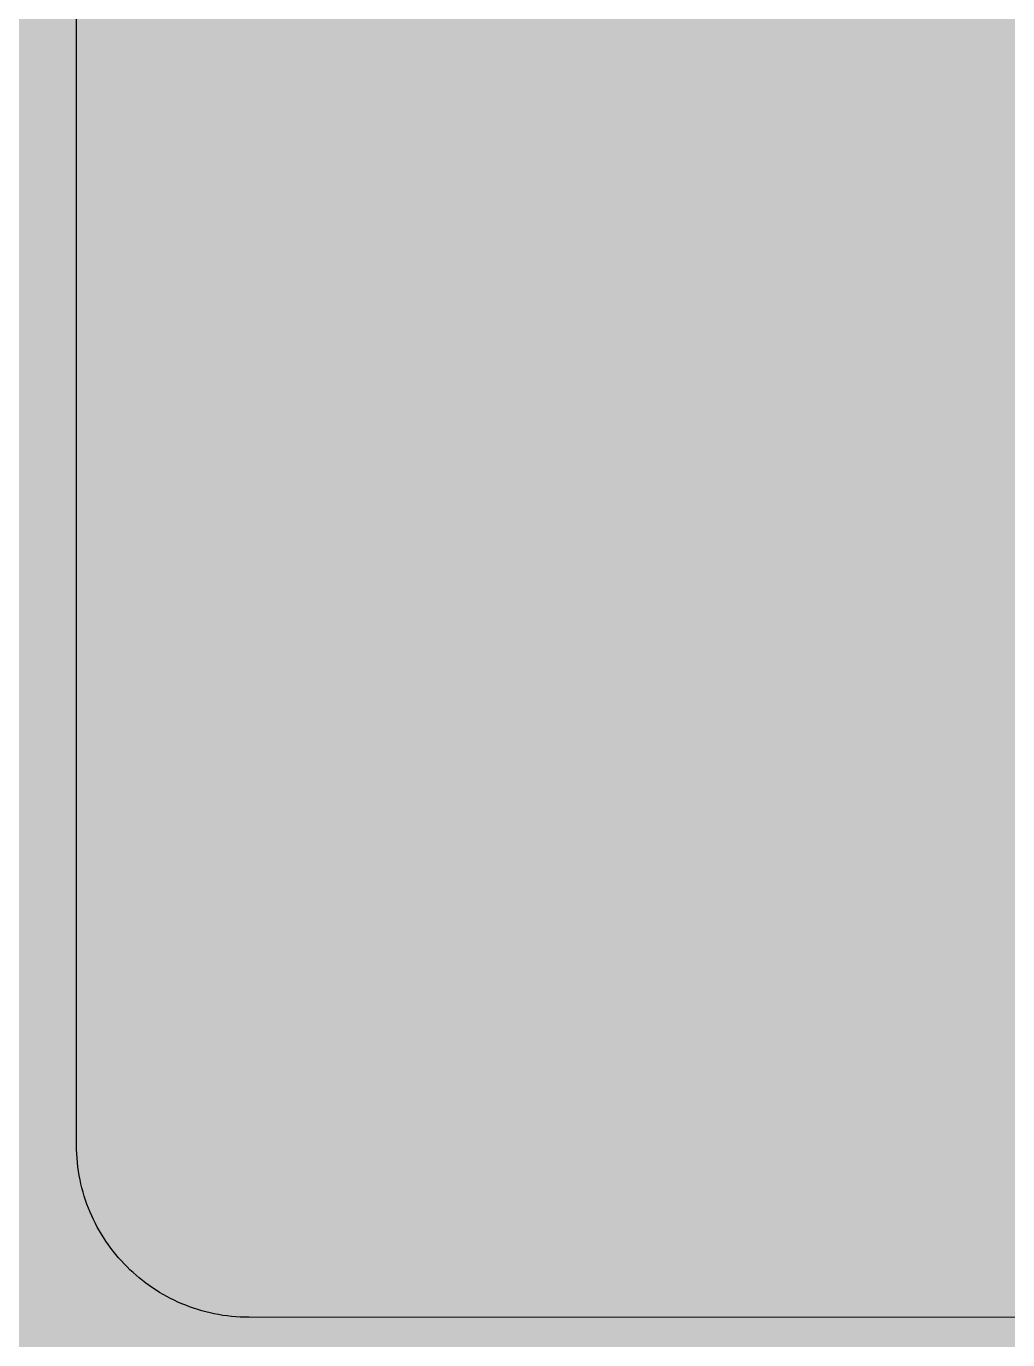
# Model space of a CAD drawing. Header units: millimetres. Extents: x 0 to 183, y 0 to 141.
# Drawn here: x 35.36 to 55.44, y 86.38 to 113.25 of the extents above; entities that cross this region are included whole.
import ezdxf

# ---------------------------------------------------------------- set-up
doc = ezdxf.new("R2010")
doc.units = ezdxf.units.MM

msp = doc.modelspace()

# ---------------------------------------------------------------- hatches: boundary and pattern name
for color, points in [(254, [(14.1633, 0.0536), (13.9878, 0.0533), (13.8125, 0.0559), (13.6373, 0.061), (13.462, 0.0686), (13.2893, 0.0787), (13.114, 0.0914), (12.9413, 0.1041), (12.7686, 0.1219), (12.5959, 0.1397), (12.4231, 0.16), (12.2504, 0.1829), (12.0777, 0.2057), (11.9075, 0.2337), (11.7373, 0.2616), (11.5672, 0.2921), (11.397, 0.3251), (11.2268, 0.3607), (11.0592, 0.3988), (10.8915, 0.4369), (10.7239, 0.4775), (10.5562, 0.5207), (10.3886, 0.5664), (10.2235, 0.6121), (10.0584, 0.6629), (9.8933, 0.7137), (9.7307, 0.7671), (9.5682, 0.8204), (9.4056, 0.8788), (9.2431, 0.9373), (9.083, 0.9982), (8.923, 1.0617), (8.763, 1.1252), (8.6055, 1.1938), (8.4455, 1.2624), (8.2906, 1.331), (8.1331, 1.4046), (7.9781, 1.4783), (7.8232, 1.5545), (7.6708, 1.6332), (7.5184, 1.7145), (7.366, 1.7958), (7.2161, 1.8796), (7.0663, 1.966), (6.919, 2.0523), (6.7716, 2.1438), (6.6243, 2.2352), (6.4795, 2.3266), (6.3348, 2.4232), (6.19, 2.5197), (6.0477, 2.6187), (5.908, 2.7178), (5.7683, 2.8194), (5.6286, 2.9235), (5.4915, 3.0302), (5.3543, 3.1369), (5.2197, 3.2461), (5.0851, 3.3579), (4.953, 3.4722), (4.8209, 3.5865), (4.6914, 3.7033), (4.5644, 3.8202), (4.4348, 3.9395), (4.3104, 4.0615), (4.1859, 4.1859), (4.0615, 4.3104), (3.9395, 4.4348), (3.8202, 4.5618), (3.7033, 4.6914), (3.5865, 4.8209), (3.4722, 4.953), (3.3579, 5.0851), (3.2487, 5.2197), (3.1369, 5.3543), (3.0302, 5.4915), (2.9235, 5.6286), (2.8194, 5.7683), (2.7178, 5.908), (2.6187, 6.0477), (2.5197, 6.19), (2.4232, 6.3348), (2.3266, 6.477), (2.2352, 6.6243), (2.1438, 6.7691), (2.0523, 6.919), (1.966, 7.0663), (1.8796, 7.2161), (1.7958, 7.366), (1.7145, 7.5184), (1.6332, 7.6708), (1.5545, 7.8232), (1.4783, 7.9781), (1.4046, 8.1331), (1.331, 8.2906), (1.2598, 8.4455), (1.1913, 8.603), (1.1252, 8.763), (1.0592, 8.923), (0.9982, 9.083), (0.9373, 9.2431), (0.8763, 9.4056), (0.8204, 9.5682), (0.7645, 9.7307), (0.7112, 9.8933), (0.6604, 10.0584), (0.6121, 10.2235), (0.5639, 10.3911), (0.5207, 10.5562), (0.4775, 10.7239), (0.4343, 10.8915), (0.3962, 11.0592), (0.3607, 11.2268), (0.3251, 11.397), (0.2921, 11.5672), (0.2616, 11.7373), (0.2311, 11.9075), (0.2057, 12.0802), (0.1803, 12.2504), (0.1575, 12.4231), (0.1372, 12.5959), (0.1194, 12.7686), (0.1041, 12.9413), (0.0889, 13.1166), (0.0787, 13.2893), (0.0686, 13.4645), (0.061, 13.6373), (0.0559, 13.8125), (0.0508, 13.9878), (0.0508, 14.163), (0.0522, 127.0536), (0.0508, 127.2286), (0.0559, 127.4039), (0.061, 127.5766), (0.0686, 127.7518), (0.0787, 127.9271), (0.0889, 128.0998), (0.1041, 128.2725), (0.1194, 128.4478), (0.1372, 128.6205), (0.1575, 128.7907), (0.1803, 128.9634), (0.2057, 129.1361), (0.2311, 129.3063), (0.2616, 129.4765), (0.2921, 129.6467), (0.3251, 129.8169), (0.3607, 129.987), (0.3962, 130.1547), (0.4343, 130.3249), (0.4775, 130.49), (0.5207, 130.6576), (0.5639, 130.8252), (0.6121, 130.9903), (0.6604, 131.1554), (0.7112, 131.3205), (0.7645, 131.4831), (0.8204, 131.6482), (0.8763, 131.8082), (0.9373, 131.9708), (0.9982, 132.1308), (1.0592, 132.2934), (1.1252, 132.4508), (1.1913, 132.6109), (1.2598, 132.7683), (1.331, 132.9258), (1.4046, 133.0808), (1.4783, 133.2357), (1.5545, 133.3906), (1.6332, 133.543), (1.7145, 133.6954), (1.7958, 133.8478), (1.8796, 133.9977), (1.966, 134.1476), (2.0523, 134.2974), (2.1438, 134.4447), (2.2352, 134.5895), (2.3266, 134.7368), (2.4232, 134.8791), (2.5197, 135.0239), (2.6187, 135.1661), (2.7178, 135.3058), (2.8194, 135.4455), (2.9235, 135.5852), (3.0302, 135.7224), (3.1369, 135.8595), (3.2487, 135.9941), (3.3579, 136.1288), (3.4722, 136.2608), (3.5865, 136.3929), (3.7033, 136.5225), (3.8202, 136.652), (3.9395, 136.779), (4.0615, 136.9035), (4.1859, 137.0305), (4.3104, 137.1524), (4.4348, 137.2743), (4.5644, 137.3937), (4.6914, 137.5131), (4.8209, 137.6274), (4.953, 137.7442), (5.0851, 137.856), (5.2197, 137.9677), (5.3543, 138.0769), (5.4915, 138.1836), (5.6286, 138.2903), (5.7683, 138.3944), (5.908, 138.496), (6.0477, 138.5976), (6.19, 138.6942), (6.3348, 138.7932), (6.4795, 138.8872), (6.6243, 138.9812), (6.7716, 139.0726), (6.919, 139.1615), (7.0663, 139.2479), (7.2161, 139.3342), (7.366, 139.4181), (7.5184, 139.5019), (7.6708, 139.5806), (7.8232, 139.6594), (7.9781, 139.7356), (8.1331, 139.8092), (8.2906, 139.8829), (8.4455, 139.954), (8.6055, 140.0226), (8.763, 140.0886), (8.923, 140.1547), (9.083, 140.2182), (9.2431, 140.2791), (9.4056, 140.3375), (9.5682, 140.3934), (9.7307, 140.4493), (9.8933, 140.5026), (10.0584, 140.5534), (10.2235, 140.6017), (10.3886, 140.65), (10.5562, 140.6957), (10.7239, 140.7389), (10.8915, 140.7795), (11.0592, 140.8176), (11.2268, 140.8557), (11.397, 140.8887), (11.5672, 140.9217), (11.7373, 140.9522), (11.9075, 140.9827), (12.0777, 141.0081), (12.2504, 141.0335), (12.4231, 141.0564), (12.5959, 141.0767), (12.7686, 141.0945), (12.9413, 141.1097), (13.114, 141.1249), (13.2893, 141.1376), (13.462, 141.1453), (13.6373, 141.1529), (13.8125, 141.158), (13.9878, 141.163), (14.163, 141.163), (169.3855, 141.1647), (169.5602, 141.163), (169.7355, 141.158), (169.9108, 141.1529), (170.0835, 141.1453), (170.2587, 141.1376), (170.4315, 141.1249), (170.6067, 141.1097), (170.7794, 141.0945), (170.9522, 141.0767), (171.1249, 141.0564), (171.2976, 141.0335), (171.4678, 141.0081), (171.6405, 140.9827), (171.8107, 140.9522), (171.9809, 140.9217), (172.151, 140.8887), (172.3187, 140.8557), (172.4889, 140.8176), (172.6565, 140.7795), (172.8241, 140.7389), (172.9918, 140.6957), (173.1569, 140.65), (173.3245, 140.6017), (173.4896, 140.5534), (173.6522, 140.5026), (173.8173, 140.4493), (173.9798, 140.3934), (174.1424, 140.3375), (174.305, 140.2791), (174.465, 140.2182), (174.625, 140.1547), (174.785, 140.0886), (174.9425, 140.0226), (175.1025, 139.954), (175.2575, 139.8829), (175.4149, 139.8092), (175.5699, 139.7356), (175.7248, 139.6594), (175.8772, 139.5806), (176.0296, 139.5019), (176.182, 139.4181), (176.3319, 139.3342), (176.4817, 139.2479), (176.6291, 139.1615), (176.7764, 139.0726), (176.9237, 138.9812), (177.0685, 138.8872), (177.2133, 138.7932), (177.358, 138.6942), (177.5003, 138.5976), (177.64, 138.496), (177.7797, 138.3944), (177.9194, 138.2903), (178.0565, 138.1836), (178.1937, 138.0769), (178.3283, 137.9677), (178.4629, 137.856), (178.595, 137.7442), (178.7271, 137.6274), (178.8566, 137.5131), (178.9836, 137.3937), (179.1132, 137.2743), (179.2376, 137.1524), (179.3621, 137.0305), (179.4866, 136.9035), (179.6085, 136.779), (179.7279, 136.652), (179.8447, 136.5225), (179.9615, 136.3929), (180.0758, 136.2608), (180.1901, 136.1288), (180.2994, 135.9941), (180.4111, 135.8595), (180.5178, 135.7224), (180.6245, 135.5852), (180.7261, 135.4455), (180.8302, 135.3058), (180.9293, 135.1661), (181.0283, 135.0239), (181.1249, 134.8791), (181.2214, 134.7368), (181.3128, 134.5895), (181.4043, 134.4447), (181.4957, 134.2974), (181.5821, 134.1476), (181.6684, 133.9977), (181.7522, 133.8478), (181.8335, 133.6954), (181.9148, 133.543), (181.991, 133.3906), (182.0697, 133.2357), (182.1434, 133.0808), (182.2145, 132.9258), (182.2856, 132.7683), (182.3542, 132.6109), (182.4228, 132.4508), (182.4863, 132.2934), (182.5498, 132.1308), (182.6108, 131.9708), (182.6692, 131.8082), (182.7276, 131.6482), (182.7809, 131.4831), (182.8343, 131.3205), (182.8851, 131.1554), (182.9359, 130.9903), (182.9816, 130.8252), (183.0273, 130.6576), (183.0705, 130.49), (183.1111, 130.3249), (183.1492, 130.1547), (183.1873, 129.987), (183.2229, 129.8169), (183.2559, 129.6467), (183.2864, 129.4765), (183.3143, 129.3063), (183.3397, 129.1361), (183.3651, 128.9634), (183.388, 128.7907), (183.4083, 128.6205), (183.4261, 128.4478), (183.4413, 128.2725), (183.4566, 128.0998), (183.4693, 127.9271), (183.4769, 127.7518), (183.4845, 127.5766), (183.4921, 127.4039), (183.4947, 127.2286), (183.4947, 127.0533), (183.4967, 14.1647), (183.4947, 13.9878), (183.4921, 13.8125), (183.4845, 13.6373), (183.4769, 13.4645), (183.4693, 13.2893), (183.4566, 13.1166), (183.4413, 12.9413), (183.4261, 12.7686), (183.4083, 12.5959), (183.388, 12.4231), (183.3651, 12.2504), (183.3397, 12.0802), (183.3143, 11.9075), (183.2864, 11.7373), (183.2559, 11.5672), (183.2229, 11.397), (183.1873, 11.2268), (183.1492, 11.0592), (183.1111, 10.8915), (183.0705, 10.7239), (183.0273, 10.5562), (182.9816, 10.3911), (182.9359, 10.2235), (182.8851, 10.0584), (182.8343, 9.8933), (182.7809, 9.7307), (182.7276, 9.5682), (182.6692, 9.4056), (182.6108, 9.2431), (182.5498, 9.083), (182.4863, 8.923), (182.4228, 8.763), (182.3542, 8.603), (182.2856, 8.4455), (182.2145, 8.2906), (182.1434, 8.1331), (182.0697, 7.9781), (181.991, 7.8232), (181.9148, 7.6708), (181.8335, 7.5184), (181.7522, 7.366), (181.6684, 7.2161), (181.5821, 7.0663), (181.4957, 6.919), (181.4043, 6.7691), (181.3128, 6.6243), (181.2214, 6.477), (181.1249, 6.3348), (181.0283, 6.19), (180.9293, 6.0477), (180.8302, 5.908), (180.7261, 5.7683), (180.6245, 5.6286), (180.5178, 5.4915), (180.4111, 5.3543), (180.2994, 5.2197), (180.1901, 5.0851), (180.0758, 4.953), (179.9615, 4.8209), (179.8447, 4.6914), (179.7279, 4.5618), (179.6085, 4.4348), (179.4866, 4.3104), (179.3621, 4.1859), (179.2376, 4.0615), (179.1132, 3.9395), (178.9836, 3.8202), (178.8566, 3.7033), (178.7271, 3.5865), (178.595, 3.4722), (178.4629, 3.3579), (178.3283, 3.2461), (178.1937, 3.1369), (178.0565, 3.0302), (177.9194, 2.9235), (177.7797, 2.8194), (177.64, 2.7178), (177.5003, 2.6187), (177.358, 2.5197), (177.2133, 2.4232), (177.0685, 2.3266), (176.9237, 2.2352), (176.7764, 2.1438), (176.6291, 2.0523), (176.4817, 1.966), (176.3319, 1.8796), (176.182, 1.7958), (176.0296, 1.7145), (175.8772, 1.6332), (175.7248, 1.5545), (175.5699, 1.4783), (175.4149, 1.4046), (175.2575, 1.331), (175.1025, 1.2624), (174.9425, 1.1938), (174.785, 1.1252), (174.625, 1.0617), (174.465, 0.9982), (174.305, 0.9373), (174.1424, 0.8788), (173.9798, 0.8204), (173.8173, 0.7671), (173.6522, 0.7137), (173.4896, 0.6629), (173.3245, 0.6121), (173.1569, 0.5664), (172.9918, 0.5207), (172.8241, 0.4775), (172.6565, 0.4369), (172.4889, 0.3988), (172.3187, 0.3607), (172.151, 0.3251), (171.9809, 0.2921), (171.8107, 0.2616), (171.6405, 0.2337), (171.4678, 0.2057), (171.2976, 0.1829), (171.1249, 0.16), (170.9522, 0.1397), (170.7794, 0.1219), (170.6067, 0.1041), (170.4315, 0.0914), (170.2587, 0.0787), (170.0835, 0.0686), (169.9108, 0.061), (169.7355, 0.0559), (169.5602, 0.0533), (169.385, 0.0533)]), (22, [(39.9161, 86.837), (39.8247, 86.8375), (39.7332, 86.8401), (39.6443, 86.8451), (39.5554, 86.8528), (39.4665, 86.8629), (39.3776, 86.8756), (39.2913, 86.8909), (39.2049, 86.9061), (39.1185, 86.9264), (39.0347, 86.9467), (38.9484, 86.9696), (38.8671, 86.995), (38.7833, 87.0204), (38.702, 87.0509), (38.6207, 87.0814), (38.542, 87.1118), (38.4632, 87.1474), (38.387, 87.183), (38.3083, 87.2211), (38.2346, 87.2617), (38.1584, 87.3023), (38.0873, 87.3455), (38.0136, 87.3912), (37.9425, 87.437), (37.8739, 87.4852), (37.8054, 87.536), (37.7368, 87.5868), (37.6707, 87.6402), (37.6072, 87.696), (37.5437, 87.7519), (37.4802, 87.8103), (37.4218, 87.8688), (37.3609, 87.9297), (37.305, 87.9907), (37.2466, 88.0542), (37.1932, 88.1202), (37.1399, 88.1863), (37.0891, 88.2523), (37.0383, 88.3209), (36.99, 88.392), (36.9443, 88.4606), (36.8986, 88.5342), (36.8554, 88.6079), (36.8122, 88.6816), (36.7741, 88.7578), (36.736, 88.834), (36.6979, 88.9127), (36.6649, 88.9889), (36.6319, 89.0702), (36.6014, 89.1515), (36.5735, 89.2327), (36.5455, 89.314), (36.5201, 89.3978), (36.4973, 89.4817), (36.4769, 89.5655), (36.4592, 89.6518), (36.4414, 89.7382), (36.4287, 89.8271), (36.416, 89.9135), (36.4058, 90.0024), (36.3982, 90.0913), (36.3906, 90.1827), (36.388, 90.2716), (36.388, 90.363), (36.3883, 114.3536), (36.388, 114.4422), (36.3906, 114.5337), (36.3982, 114.6226), (36.4058, 114.714), (36.416, 114.8004), (36.4287, 114.8893), (36.4414, 114.9756), (36.4592, 115.062), (36.4769, 115.1484), (36.4973, 115.2347), (36.5201, 115.3185), (36.5455, 115.3998), (36.5735, 115.4836), (36.6014, 115.5649), (36.6319, 115.6462), (36.6649, 115.7249), (36.6979, 115.8037), (36.736, 115.8824), (36.7741, 115.9586), (36.8122, 116.0323), (36.8554, 116.1085), (36.8986, 116.1821), (36.9443, 116.2533), (36.99, 116.3244), (37.0383, 116.393), (37.0891, 116.4615), (37.1399, 116.5301), (37.1932, 116.5962), (37.2466, 116.6597), (37.305, 116.7232), (37.3609, 116.7867), (37.4218, 116.8476), (37.4802, 116.906), (37.5437, 116.9645), (37.6072, 117.0203), (37.6707, 117.0737), (37.7368, 117.127), (37.8054, 117.1778), (37.8739, 117.2286), (37.9425, 117.2769), (38.0136, 117.3251), (38.0873, 117.3683), (38.1584, 117.4115), (38.2346, 117.4547), (38.3083, 117.4928), (38.387, 117.5309), (38.4632, 117.569), (38.542, 117.602), (38.6207, 117.635), (38.702, 117.6655), (38.7833, 117.6934), (38.8671, 117.7214), (38.9484, 117.7468), (39.0347, 117.7696), (39.1185, 117.79), (39.2049, 117.8077), (39.2913, 117.8255), (39.3776, 117.8382), (39.4665, 117.8509), (39.5554, 117.8611), (39.6443, 117.8687), (39.7332, 117.8763), (39.8247, 117.8789), (39.9161, 117.8789), (85.0717, 117.8814), (85.1611, 117.8789), (85.2526, 117.8763), (85.3415, 117.8687), (85.4304, 117.8611), (85.5193, 117.8509), (85.6082, 117.8382), (85.6945, 117.8255), (85.7809, 117.8077), (85.8672, 117.79), (85.9511, 117.7696), (86.0374, 117.7468), (86.1187, 117.7214), (86.2025, 117.6934), (86.2838, 117.6655), (86.3651, 117.635), (86.4438, 117.602), (86.5226, 117.569), (86.5988, 117.5309), (86.6775, 117.4928), (86.7512, 117.4547), (86.8274, 117.4115), (86.901, 117.3683), (86.9721, 117.3251), (87.0433, 117.2769), (87.1118, 117.2286), (87.1804, 117.1778), (87.249, 117.127), (87.315, 117.0737), (87.3785, 117.0203), (87.442, 116.9645), (87.5055, 116.906), (87.564, 116.8476), (87.6249, 116.7867), (87.6808, 116.7232), (87.7392, 116.6597), (87.7926, 116.5962), (87.8459, 116.5301), (87.8967, 116.4615), (87.9475, 116.393), (87.9958, 116.3244), (88.0415, 116.2533), (88.0872, 116.1821), (88.1304, 116.1085), (88.1736, 116.0323), (88.2117, 115.9586), (88.2498, 115.8824), (88.2879, 115.8037), (88.3209, 115.7249), (88.3539, 115.6462), (88.3844, 115.5649), (88.4123, 115.4836), (88.4403, 115.3998), (88.4631, 115.3185), (88.486, 115.2347), (88.5088, 115.1484), (88.5266, 115.062), (88.5419, 114.9756), (88.5571, 114.8893), (88.5698, 114.8004), (88.58, 114.714), (88.5876, 114.6226), (88.5927, 114.5337), (88.5977, 114.4422), (88.5977, 114.3533), (88.5994, 90.3647), (88.5977, 90.2716), (88.5927, 90.1827), (88.5876, 90.0913), (88.58, 90.0024), (88.5698, 89.9135), (88.5571, 89.8271), (88.5419, 89.7382), (88.5266, 89.6518), (88.5088, 89.5655), (88.486, 89.4817), (88.4631, 89.3978), (88.4403, 89.314), (88.4123, 89.2327), (88.3844, 89.1515), (88.3539, 89.0702), (88.3209, 88.9889), (88.2879, 88.9127), (88.2498, 88.834), (88.2117, 88.7578), (88.1736, 88.6816), (88.1304, 88.6079), (88.0872, 88.5342), (88.0415, 88.4606), (87.9958, 88.392), (87.9475, 88.3209), (87.8967, 88.2523), (87.8459, 88.1863), (87.7926, 88.1202), (87.7392, 88.0542), (87.6808, 87.9907), (87.6249, 87.9297), (87.564, 87.8688), (87.5055, 87.8103), (87.442, 87.7519), (87.3785, 87.696), (87.315, 87.6402), (87.249, 87.5868), (87.1804, 87.536), (87.1118, 87.4852), (87.0433, 87.437), (86.9721, 87.3912), (86.901, 87.3455), (86.8274, 87.3023), (86.7512, 87.2617), (86.6775, 87.2211), (86.5988, 87.183), (86.5226, 87.1474), (86.4438, 87.1118), (86.3651, 87.0814), (86.2838, 87.0509), (86.2025, 87.0204), (86.1187, 86.995), (86.0374, 86.9696), (85.9511, 86.9467), (85.8672, 86.9264), (85.7809, 86.9061), (85.6945, 86.8909), (85.6082, 86.8756), (85.5193, 86.8629), (85.4304, 86.8528), (85.3415, 86.8451), (85.2526, 86.8401), (85.1611, 86.8375), (85.0697, 86.835)])]:
    msp.add_hatch(color=color).paths.add_polyline_path(points)
h = msp.add_hatch(color=254)
edge = h.paths.add_edge_path()
edge.add_line((53.9708, 106.5068), (53.9674, 106.6978))
edge.add_line((53.9674, 106.6978), (53.9623, 106.8857))
edge.add_line((53.9623, 106.8857), (53.9547, 107.0686))
edge.add_line((53.9547, 107.0686), (53.9445, 107.249))
edge.add_line((53.9445, 107.249), (53.9293, 107.4268))
edge.add_line((53.9293, 107.4268), (53.9115, 107.5995))
edge.add_line((53.9115, 107.5995), (53.8912, 107.7697))
edge.add_line((53.8912, 107.7697), (53.8683, 107.9348))
edge.add_line((53.8683, 107.9348), (53.8404, 108.0973))
edge.add_line((53.8404, 108.0973), (53.8099, 108.2573))
edge.add_line((53.8099, 108.2573), (53.7743, 108.4123))
edge.add_line((53.7743, 108.4123), (53.7388, 108.5647))
edge.add_line((53.7388, 108.5647), (53.6981, 108.712))
edge.add_line((53.6981, 108.712), (53.655, 108.8593))
edge.add_line((53.655, 108.8593), (53.6067, 109.0016))
edge.add_line((53.6067, 109.0016), (53.5584, 109.1387))
edge.add_line((53.5584, 109.1387), (53.5051, 109.2733))
edge.add_line((53.5051, 109.2733), (53.4467, 109.4054))
edge.add_line((53.4467, 109.4054), (53.3883, 109.535))
edge.add_line((53.3883, 109.535), (53.3248, 109.6594))
edge.add_line((53.3248, 109.6594), (53.2587, 109.7813))
edge.add_line((53.2587, 109.7813), (53.1876, 109.9007))
edge.add_line((53.1876, 109.9007), (53.1139, 110.0176))
edge.add_line((53.1139, 110.0176), (53.0377, 110.1293))
edge.add_line((53.0377, 110.1293), (52.959, 110.2385))
edge.add_line((52.959, 110.2385), (52.8752, 110.3452))
edge.add_line((52.8752, 110.3452), (52.7888, 110.4468))
edge.add_line((52.7888, 110.4468), (52.6974, 110.5484))
edge.add_line((52.6974, 110.5484), (52.6059, 110.6449))
edge.add_line((52.6059, 110.6449), (52.5069, 110.7389))
edge.add_line((52.5069, 110.7389), (52.4078, 110.8278))
edge.add_line((52.4078, 110.8278), (52.3037, 110.9167))
edge.add_line((52.3037, 110.9167), (52.197, 111.0005))
edge.add_line((52.197, 111.0005), (52.0878, 111.0818))
edge.add_line((52.0878, 111.0818), (51.9735, 111.1606))
edge.add_line((51.9735, 111.1606), (51.8566, 111.2368))
edge.add_line((51.8566, 111.2368), (51.7373, 111.3079))
edge.add_line((51.7373, 111.3079), (51.6128, 111.379))
edge.add_line((51.6128, 111.379), (51.4858, 111.445))
edge.add_line((51.4858, 111.445), (51.3537, 111.5085))
edge.add_line((51.3537, 111.5085), (51.2191, 111.5695))
edge.add_line((51.2191, 111.5695), (51.0819, 111.6279))
edge.add_line((51.0819, 111.6279), (50.9422, 111.6838))
edge.add_line((50.9422, 111.6838), (50.7975, 111.7371))
edge.add_line((50.7975, 111.7371), (50.6476, 111.7854))
edge.add_line((50.6476, 111.7854), (50.4977, 111.8337))
edge.add_line((50.4977, 111.8337), (50.3428, 111.8768))
edge.add_line((50.3428, 111.8768), (50.1828, 111.92))
edge.add_line((50.1828, 111.92), (50.0228, 111.9581))
edge.add_line((50.0228, 111.9581), (49.8551, 111.9962))
edge.add_line((49.8551, 111.9962), (49.6875, 112.0292))
edge.add_line((49.6875, 112.0292), (49.5148, 112.0597))
edge.add_line((49.5148, 112.0597), (49.3395, 112.0877))
edge.add_line((49.3395, 112.0877), (49.1592, 112.1156))
edge.add_line((49.1592, 112.1156), (48.9763, 112.1385))
edge.add_line((48.9763, 112.1385), (48.7909, 112.1588))
edge.add_line((48.7909, 112.1588), (48.6004, 112.1766))
edge.add_line((48.6004, 112.1766), (48.4048, 112.1918))
edge.add_line((48.4048, 112.1918), (48.2092, 112.207))
edge.add_line((48.2092, 112.207), (48.0085, 112.2172))
edge.add_line((48.0085, 112.2172), (47.8028, 112.2248))
edge.add_line((47.8028, 112.2248), (47.5945, 112.2299))
edge.add_line((47.5945, 112.2299), (47.3837, 112.235))
edge.add_line((47.3837, 112.235), (47.1678, 112.235))
edge.add_line((47.1678, 112.235), (42.0617, 112.237))
edge.add_line((42.0617, 112.237), (42.0617, 92.4814))
edge.add_line((42.0617, 92.4814), (45.11, 92.4814))
edge.add_line((45.11, 92.4814), (45.11, 100.4683))
edge.add_line((45.11, 100.4683), (47.3675, 100.4683))
edge.add_line((47.3675, 100.4683), (51.7137, 92.4814))
edge.add_line((51.7137, 92.4814), (55.0997, 92.4814))
edge.add_line((55.0997, 92.4814), (50.443, 100.8913))
edge.add_line((50.443, 100.8913), (50.5333, 100.9244))
edge.add_line((50.5333, 100.9244), (50.6222, 100.9625))
edge.add_line((50.6222, 100.9625), (50.7136, 101.0006))
edge.add_line((50.7136, 101.0006), (50.8025, 101.0387))
edge.add_line((50.8025, 101.0387), (50.8914, 101.0793))
edge.add_line((50.8914, 101.0793), (50.9778, 101.1225))
edge.add_line((50.9778, 101.1225), (51.0667, 101.1657))
edge.add_line((51.0667, 101.1657), (51.1531, 101.2114))
edge.add_line((51.1531, 101.2114), (51.2369, 101.2596))
edge.add_line((51.2369, 101.2596), (51.3232, 101.3079))
edge.add_line((51.3232, 101.3079), (51.4071, 101.3587))
edge.add_line((51.4071, 101.3587), (51.4909, 101.4095))
edge.add_line((51.4909, 101.4095), (51.5722, 101.4628))
edge.add_line((51.5722, 101.4628), (51.6534, 101.5187))
edge.add_line((51.6534, 101.5187), (51.7347, 101.5746))
edge.add_line((51.7347, 101.5746), (51.8135, 101.633))
edge.add_line((51.8135, 101.633), (51.8922, 101.6914))
edge.add_line((51.8922, 101.6914), (51.9709, 101.7524))
edge.add_line((51.9709, 101.7524), (52.0471, 101.8159))
edge.add_line((52.0471, 101.8159), (52.1233, 101.8819))
edge.add_line((52.1233, 101.8819), (52.197, 101.948))
edge.add_line((52.197, 101.948), (52.2707, 102.014))
edge.add_line((52.2707, 102.014), (52.3418, 102.0851))
edge.add_line((52.3418, 102.0851), (52.4129, 102.1563))
edge.add_line((52.4129, 102.1563), (52.484, 102.2274))
edge.add_line((52.484, 102.2274), (52.5526, 102.3036))
edge.add_line((52.5526, 102.3036), (52.6186, 102.3798))
edge.add_line((52.6186, 102.3798), (52.6847, 102.4585))
edge.add_line((52.6847, 102.4585), (52.7507, 102.5373))
edge.add_line((52.7507, 102.5373), (52.8142, 102.6185))
edge.add_line((52.8142, 102.6185), (52.8752, 102.7024))
edge.add_line((52.8752, 102.7024), (52.9361, 102.7862))
edge.add_line((52.9361, 102.7862), (52.9946, 102.8751))
edge.add_line((52.9946, 102.8751), (53.053, 102.964))
edge.add_line((53.053, 102.964), (53.1089, 103.0529))
edge.add_line((53.1089, 103.0529), (53.1647, 103.1443))
edge.add_line((53.1647, 103.1443), (53.2155, 103.2408))
edge.add_line((53.2155, 103.2408), (53.2689, 103.3348))
edge.add_line((53.2689, 103.3348), (53.3171, 103.4339))
edge.add_line((53.3171, 103.4339), (53.3679, 103.5329))
edge.add_line((53.3679, 103.5329), (53.4137, 103.6345))
edge.add_line((53.4137, 103.6345), (53.4594, 103.7387))
edge.add_line((53.4594, 103.7387), (53.5026, 103.8428))
edge.add_line((53.5026, 103.8428), (53.5432, 103.9495))
edge.add_line((53.5432, 103.9495), (53.5838, 104.0587))
edge.add_line((53.5838, 104.0587), (53.6219, 104.1705))
edge.add_line((53.6219, 104.1705), (53.6575, 104.2822))
edge.add_line((53.6575, 104.2822), (53.6931, 104.3965))
edge.add_line((53.6931, 104.3965), (53.7235, 104.5134))
edge.add_line((53.7235, 104.5134), (53.7566, 104.6328))
edge.add_line((53.7566, 104.6328), (53.7845, 104.7547))
edge.add_line((53.7845, 104.7547), (53.8099, 104.8766))
edge.add_line((53.8099, 104.8766), (53.8353, 105.0011))
edge.add_line((53.8353, 105.0011), (53.8582, 105.1281))
edge.add_line((53.8582, 105.1281), (53.8785, 105.2551))
edge.add_line((53.8785, 105.2551), (53.8988, 105.3871))
edge.add_line((53.8988, 105.3871), (53.914, 105.5192))
edge.add_line((53.914, 105.5192), (53.9293, 105.6538))
edge.add_line((53.9293, 105.6538), (53.942, 105.791))
edge.add_line((53.942, 105.791), (53.9521, 105.9307))
edge.add_line((53.9521, 105.9307), (53.9598, 106.0704))
edge.add_line((53.9598, 106.0704), (53.9648, 106.2126))
edge.add_line((53.9648, 106.2126), (53.9674, 106.3574))
edge.add_line((53.9674, 106.3574), (53.9699, 106.5047))
edge = h.paths.add_edge_path(flags=16)
edge.add_line((50.8663, 106.5068), (50.8635, 106.3676))
edge.add_line((50.8635, 106.3676), (50.861, 106.233))
edge.add_line((50.861, 106.233), (50.8559, 106.1034))
edge.add_line((50.8559, 106.1034), (50.8508, 105.9739))
edge.add_line((50.8508, 105.9739), (50.8406, 105.8494))
edge.add_line((50.8406, 105.8494), (50.8305, 105.7275))
edge.add_line((50.8305, 105.7275), (50.8203, 105.6107))
edge.add_line((50.8203, 105.6107), (50.8051, 105.4938))
edge.add_line((50.8051, 105.4938), (50.7898, 105.3795))
edge.add_line((50.7898, 105.3795), (50.7721, 105.2703))
edge.add_line((50.7721, 105.2703), (50.7517, 105.1636))
edge.add_line((50.7517, 105.1636), (50.7314, 105.0595))
edge.add_line((50.7314, 105.0595), (50.7086, 104.9579))
edge.add_line((50.7086, 104.9579), (50.6832, 104.8588))
edge.add_line((50.6832, 104.8588), (50.6578, 104.7623))
edge.add_line((50.6578, 104.7623), (50.6298, 104.6683))
edge.add_line((50.6298, 104.6683), (50.5993, 104.5794))
edge.add_line((50.5993, 104.5794), (50.5689, 104.4905))
edge.add_line((50.5689, 104.4905), (50.5358, 104.4042))
edge.add_line((50.5358, 104.4042), (50.5003, 104.3229))
edge.add_line((50.5003, 104.3229), (50.4647, 104.2416))
edge.add_line((50.4647, 104.2416), (50.4266, 104.1629))
edge.add_line((50.4266, 104.1629), (50.386, 104.0892))
edge.add_line((50.386, 104.0892), (50.3453, 104.0155))
edge.add_line((50.3453, 104.0155), (50.3022, 103.9444))
edge.add_line((50.3022, 103.9444), (50.259, 103.8784))
edge.add_line((50.259, 103.8784), (50.2133, 103.8123))
edge.add_line((50.2133, 103.8123), (50.165, 103.7488))
edge.add_line((50.165, 103.7488), (50.1142, 103.6879))
edge.add_line((50.1142, 103.6879), (50.0634, 103.6295))
edge.add_line((50.0634, 103.6295), (50.0126, 103.571))
edge.add_line((50.0126, 103.571), (49.9593, 103.5177))
edge.add_line((49.9593, 103.5177), (49.9034, 103.4644))
edge.add_line((49.9034, 103.4644), (49.8475, 103.4161))
edge.add_line((49.8475, 103.4161), (49.7891, 103.3678))
edge.add_line((49.7891, 103.3678), (49.7281, 103.3221))
edge.add_line((49.7281, 103.3221), (49.6672, 103.2789))
edge.add_line((49.6672, 103.2789), (49.6037, 103.2358))
edge.add_line((49.6037, 103.2358), (49.5402, 103.1951))
edge.add_line((49.5402, 103.1951), (49.4741, 103.1596))
edge.add_line((49.4741, 103.1596), (49.4081, 103.1215))
edge.add_line((49.4081, 103.1215), (49.3395, 103.0884))
edge.add_line((49.3395, 103.0884), (49.2709, 103.0554))
edge.add_line((49.2709, 103.0554), (49.1998, 103.0249))
edge.add_line((49.1998, 103.0249), (49.1261, 102.997))
edge.add_line((49.1261, 102.997), (49.0525, 102.9716))
edge.add_line((49.0525, 102.9716), (48.9788, 102.9462))
edge.add_line((48.9788, 102.9462), (48.9001, 102.9208))
edge.add_line((48.9001, 102.9208), (48.8239, 102.9005))
edge.add_line((48.8239, 102.9005), (48.7451, 102.8802))
edge.add_line((48.7451, 102.8802), (48.6639, 102.8624))
edge.add_line((48.6639, 102.8624), (48.5826, 102.8446))
edge.add_line((48.5826, 102.8446), (48.4988, 102.8294))
edge.add_line((48.4988, 102.8294), (48.4149, 102.8141))
edge.add_line((48.4149, 102.8141), (48.3311, 102.804))
edge.add_line((48.3311, 102.804), (48.2422, 102.7913))
edge.add_line((48.2422, 102.7913), (48.1559, 102.7811))
edge.add_line((48.1559, 102.7811), (48.067, 102.7735))
edge.add_line((48.067, 102.7735), (47.9755, 102.7659))
edge.add_line((47.9755, 102.7659), (47.8841, 102.7608))
edge.add_line((47.8841, 102.7608), (47.7926, 102.7582))
edge.add_line((47.7926, 102.7582), (47.6987, 102.7532))
edge.add_line((47.6987, 102.7532), (47.6047, 102.7532))
edge.add_line((47.6047, 102.7532), (47.5082, 102.7532))
edge.add_line((47.5082, 102.7532), (45.11, 102.7532))
edge.add_line((45.11, 102.7532), (45.11, 110.007))
edge.add_line((45.11, 110.007), (47.4804, 110.007))
edge.add_line((47.4804, 110.007), (47.5742, 110.0049))
edge.add_line((47.5742, 110.0049), (47.6707, 110.0023))
edge.add_line((47.6707, 110.0023), (47.7647, 109.9998))
edge.add_line((47.7647, 109.9998), (47.8561, 109.9972))
edge.add_line((47.8561, 109.9972), (47.9476, 109.9896))
edge.add_line((47.9476, 109.9896), (48.039, 109.9845))
edge.add_line((48.039, 109.9845), (48.1279, 109.9769))
edge.add_line((48.1279, 109.9769), (48.2168, 109.9668))
edge.add_line((48.2168, 109.9668), (48.3032, 109.9566))
edge.add_line((48.3032, 109.9566), (48.3895, 109.9439))
edge.add_line((48.3895, 109.9439), (48.4734, 109.9312))
edge.add_line((48.4734, 109.9312), (48.5572, 109.916))
edge.add_line((48.5572, 109.916), (48.6385, 109.8982))
edge.add_line((48.6385, 109.8982), (48.7197, 109.8804))
edge.add_line((48.7197, 109.8804), (48.7985, 109.8601))
edge.add_line((48.7985, 109.8601), (48.8772, 109.8398))
edge.add_line((48.8772, 109.8398), (48.9534, 109.8169))
edge.add_line((48.9534, 109.8169), (49.0296, 109.794))
edge.add_line((49.0296, 109.794), (49.1033, 109.7661))
edge.add_line((49.1033, 109.7661), (49.1769, 109.7407))
edge.add_line((49.1769, 109.7407), (49.2481, 109.7102))
edge.add_line((49.2481, 109.7102), (49.3192, 109.6797))
edge.add_line((49.3192, 109.6797), (49.3878, 109.6467))
edge.add_line((49.3878, 109.6467), (49.4563, 109.6137))
edge.add_line((49.4563, 109.6137), (49.5224, 109.5756))
edge.add_line((49.5224, 109.5756), (49.5859, 109.5375))
edge.add_line((49.5859, 109.5375), (49.6494, 109.4994))
edge.add_line((49.6494, 109.4994), (49.7129, 109.4562))
edge.add_line((49.7129, 109.4562), (49.7713, 109.413))
edge.add_line((49.7713, 109.413), (49.8323, 109.3673))
edge.add_line((49.8323, 109.3673), (49.8881, 109.3216))
edge.add_line((49.8881, 109.3216), (49.944, 109.2708))
edge.add_line((49.944, 109.2708), (49.9999, 109.22))
edge.add_line((49.9999, 109.22), (50.0532, 109.1667))
edge.add_line((50.0532, 109.1667), (50.104, 109.1108))
edge.add_line((50.104, 109.1108), (50.1523, 109.0549))
edge.add_line((50.1523, 109.0549), (50.2006, 108.9939))
edge.add_line((50.2006, 108.9939), (50.2488, 108.933))
edge.add_line((50.2488, 108.933), (50.2945, 108.8695))
edge.add_line((50.2945, 108.8695), (50.3377, 108.8034))
edge.add_line((50.3377, 108.8034), (50.3784, 108.7349))
edge.add_line((50.3784, 108.7349), (50.419, 108.6663))
edge.add_line((50.419, 108.6663), (50.4571, 108.5926))
edge.add_line((50.4571, 108.5926), (50.4952, 108.519))
edge.add_line((50.4952, 108.519), (50.5308, 108.4402))
edge.add_line((50.5308, 108.4402), (50.5638, 108.3615))
edge.add_line((50.5638, 108.3615), (50.5943, 108.2802))
edge.add_line((50.5943, 108.2802), (50.6247, 108.1964))
edge.add_line((50.6247, 108.1964), (50.6552, 108.11))
edge.add_line((50.6552, 108.11), (50.6806, 108.0211))
edge.add_line((50.6806, 108.0211), (50.706, 107.9297))
edge.add_line((50.706, 107.9297), (50.7289, 107.8357))
edge.add_line((50.7289, 107.8357), (50.7517, 107.7392))
edge.add_line((50.7517, 107.7392), (50.7695, 107.6401))
edge.add_line((50.7695, 107.6401), (50.7873, 107.5385))
edge.add_line((50.7873, 107.5385), (50.8051, 107.4344))
edge.add_line((50.8051, 107.4344), (50.8178, 107.3277))
edge.add_line((50.8178, 107.3277), (50.8305, 107.2185))
edge.add_line((50.8305, 107.2185), (50.8406, 107.1067))
edge.add_line((50.8406, 107.1067), (50.8508, 106.9924))
edge.add_line((50.8508, 106.9924), (50.8559, 106.873))
edge.add_line((50.8559, 106.873), (50.861, 106.7537))
edge.add_line((50.861, 106.7537), (50.8635, 106.6317))
edge.add_line((50.8635, 106.6317), (50.866, 106.5047))

# ---------------------------------------------------------------- linework, layer by layer
at = {"color": 22}
for points in [[(39.9161, 86.837), (39.8247, 86.8375), (39.7332, 86.8401), (39.6443, 86.8451), (39.5554, 86.8528), (39.4665, 86.8629), (39.3776, 86.8756), (39.2913, 86.8909), (39.2049, 86.9061), (39.1185, 86.9264), (39.0347, 86.9467), (38.9484, 86.9696), (38.8671, 86.995), (38.7833, 87.0204), (38.702, 87.0509), (38.6207, 87.0814), (38.542, 87.1118), (38.4632, 87.1474), (38.387, 87.183), (38.3083, 87.2211), (38.2346, 87.2617), (38.1584, 87.3023), (38.0873, 87.3455), (38.0136, 87.3912), (37.9425, 87.437), (37.8739, 87.4852), (37.8054, 87.536), (37.7368, 87.5868), (37.6707, 87.6402), (37.6072, 87.696), (37.5437, 87.7519), (37.4802, 87.8103), (37.4218, 87.8688), (37.3609, 87.9297), (37.305, 87.9907), (37.2466, 88.0542), (37.1932, 88.1202), (37.1399, 88.1863), (37.0891, 88.2523), (37.0383, 88.3209), (36.99, 88.392), (36.9443, 88.4606), (36.8986, 88.5342), (36.8554, 88.6079), (36.8122, 88.6816), (36.7741, 88.7578), (36.736, 88.834), (36.6979, 88.9127), (36.6649, 88.9889), (36.6319, 89.0702), (36.6014, 89.1515), (36.5735, 89.2327), (36.5455, 89.314), (36.5201, 89.3978), (36.4973, 89.4817), (36.4769, 89.5655), (36.4592, 89.6518), (36.4414, 89.7382), (36.4287, 89.8271), (36.416, 89.9135), (36.4058, 90.0024), (36.3982, 90.0913), (36.3906, 90.1827), (36.388, 90.2716), (36.388, 90.363), (36.3883, 114.3536)], [(85.0697, 86.835), (39.9161, 86.837)]]:
    msp.add_lwpolyline(points, dxfattribs=at)

doc.saveas('drawing.dxf')
